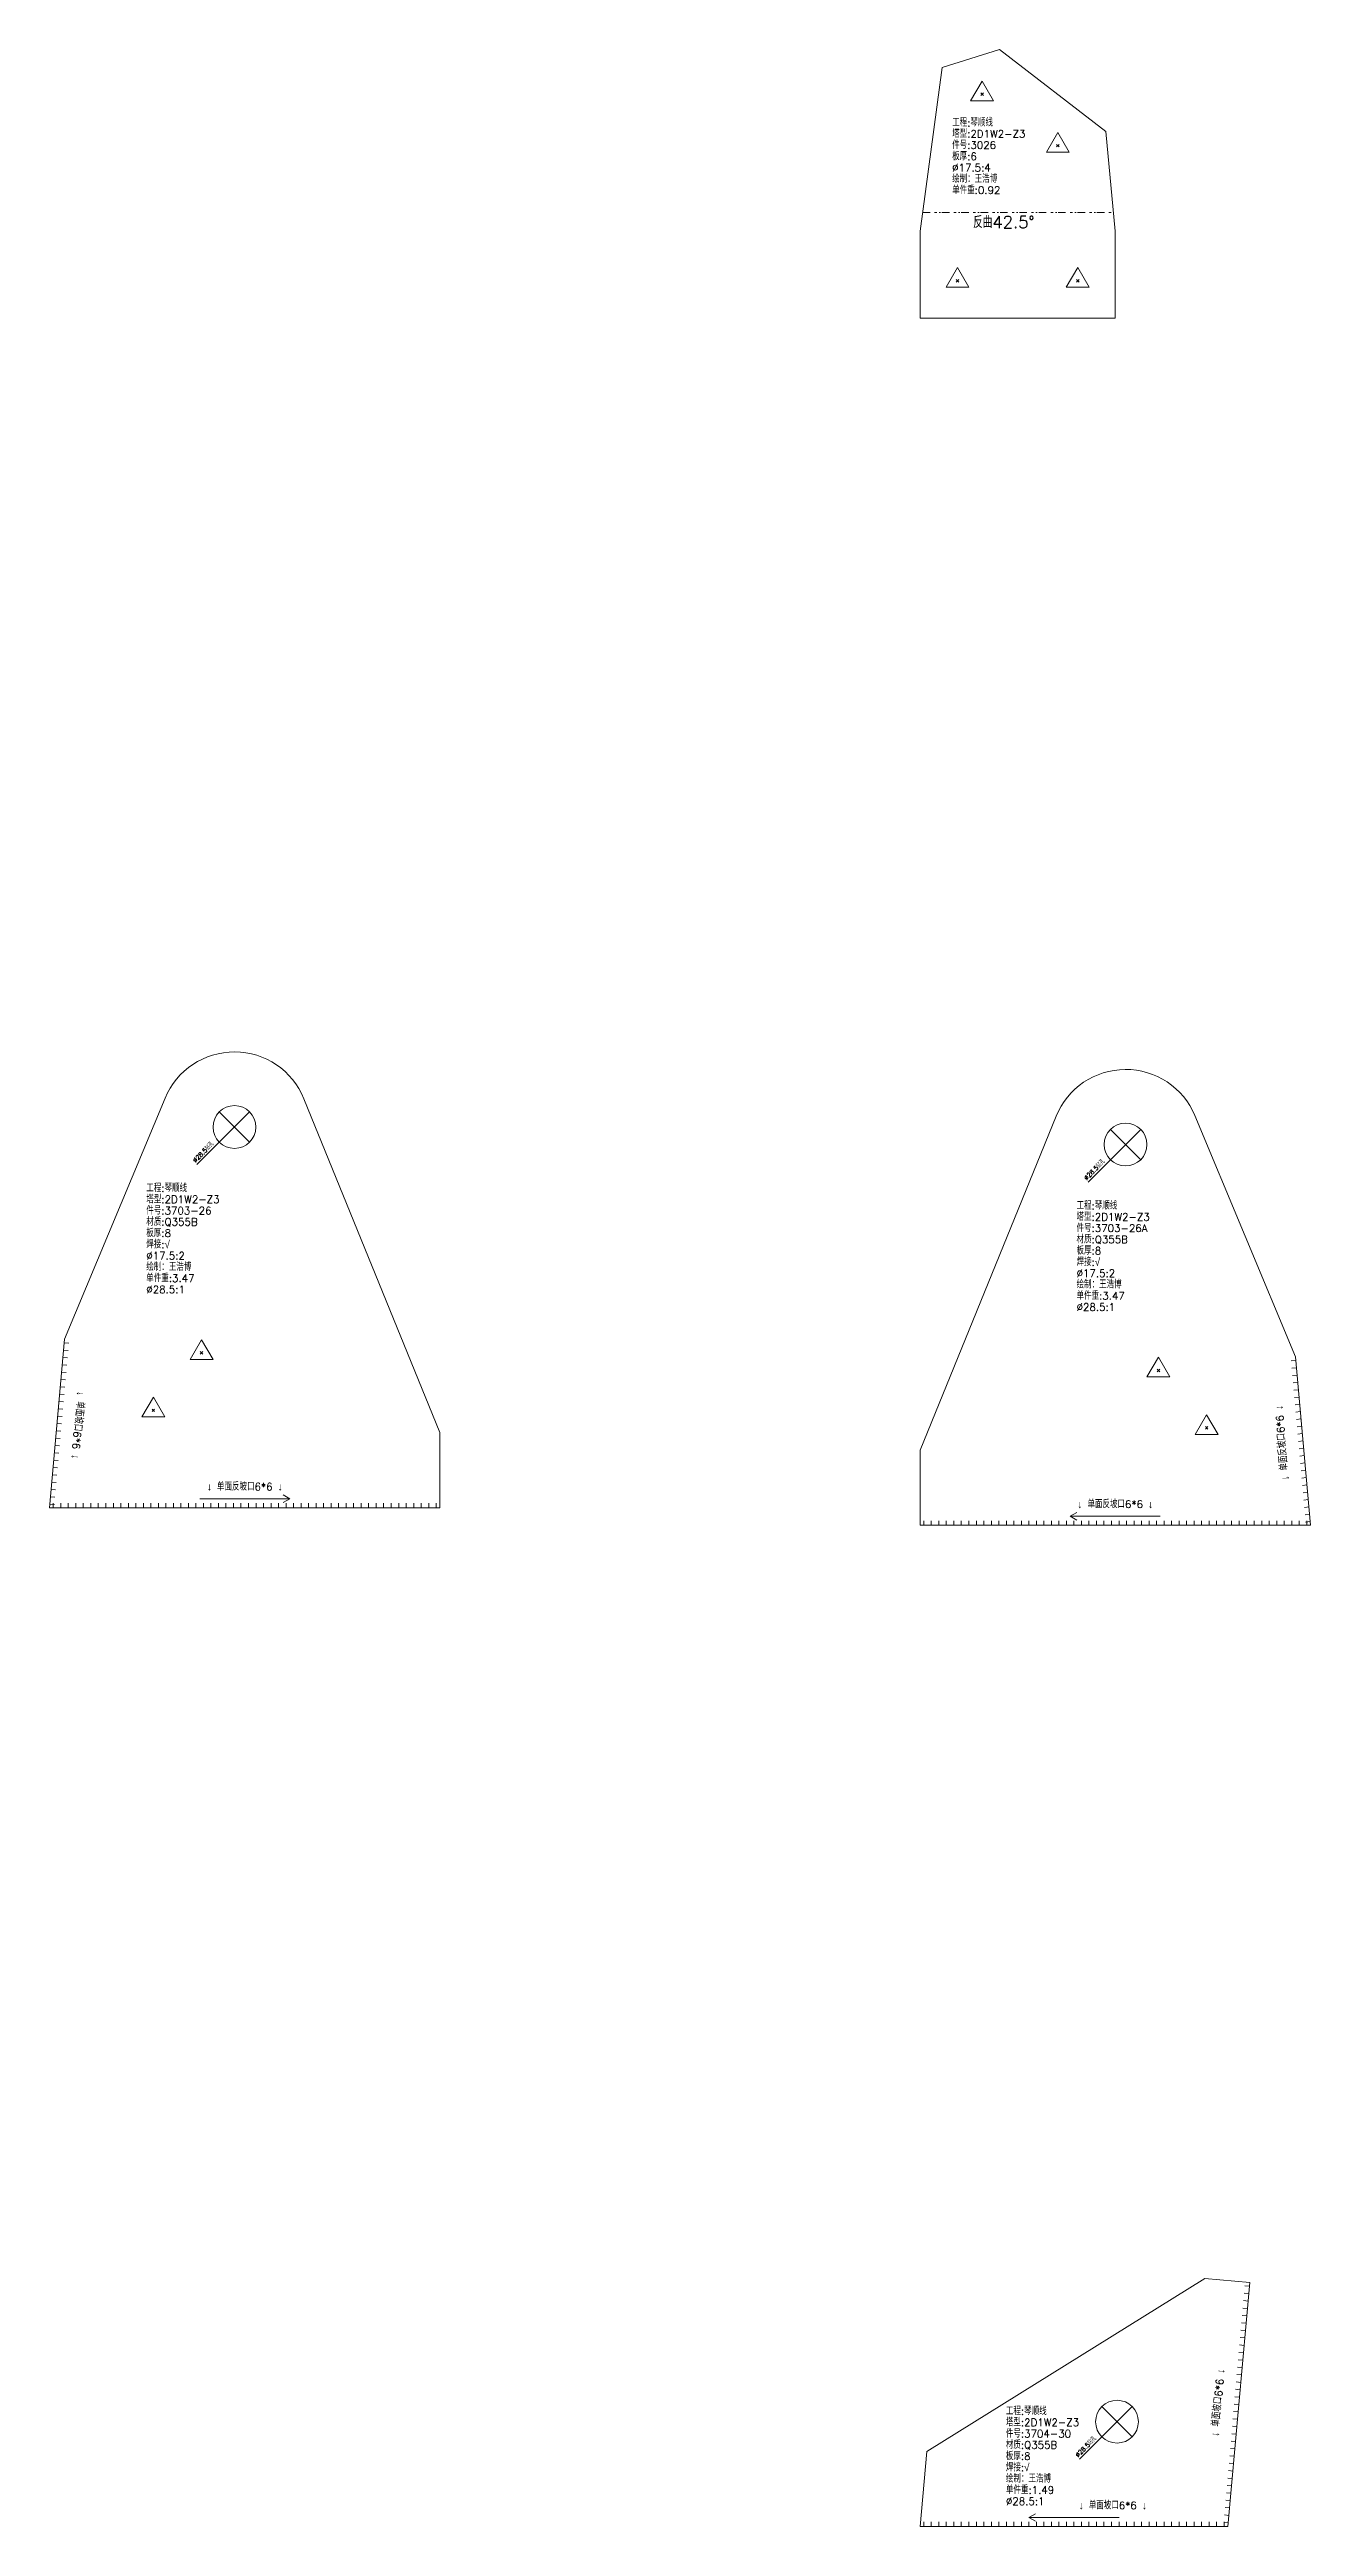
# Model space of a CAD drawing. Extents: x -580 to 8755, y 0 to 14723.
# Drawn here: x -580 to 260, y 1 to 1650 of the extents above; entities that cross this region are included whole.
import ezdxf
from ezdxf.enums import TextEntityAlignment as Align

# ---------------------------------------------------------------- set-up
doc = ezdxf.new("R2010")
doc.units = 0
doc.header["$MEASUREMENT"] = 0
doc.linetypes.add('自定义线型', pattern=[12.9, 5, -3, 1.5, -2, 0.4, -1])
doc.layers.add('1', color=7, linetype='CONTINUOUS', lineweight=25)
doc.styles.get("Standard").update_dxf_attribs({"font": 'simplex.shx', "width": 0.7, "height": 3, "bigfont": 'gbhzfs.shx'})

msp = doc.modelspace()

# ---------------------------------------------------------------- linework, layer by layer
at = {"layer": '1', "color": 7, "linetype": 'Continuous', "lineweight": 18}
for p, q in [((52.98076, 1650.16513), (14.7781, 1638.30959)), ((123.71224, 1595.52577), (52.98076, 1650.16513)), ((14.7781, 1638.30959), (0, 1529.26063)), ((130, 1529.26063), (123.71224, 1595.52577)), ((0, 1529.26063), (0, 1471.26063)), ((130, 1471.26063), (130, 1529.26063)), ((0, 1471.26063), (130, 1471.26063)), ((-502.68332, 952.18738), (-569.5932, 791.74175)), ((-446.45908, 943.01878), (-481.46087, 908.017)), ((-319.65099, 729.53687), (-410.23256, 951.81184)), ((90.58157, 940.13086), (0, 717.85589)), ((249.94221, 780.06077), (183.03233, 940.5064)), ((146.96063, 931.3378), (111.95884, 896.33602)), ((-569.5932, 791.74175), (-579.65099, 679.53687)), ((260, 667.85589), (249.94221, 780.06077)), ((-319.65099, 679.53687), (-319.65099, 729.53687)), ((0, 717.85589), (0, 667.85589)), ((-579.65099, 679.53687), (-319.65099, 679.53687)), ((0, 667.85589), (260, 667.85589)), ((189.6724, 166.44168), (4.46399, 51.21454)), ((219.5526, 163.76329), (189.6724, 166.44168)), ((205, 1.41421), (219.5526, 163.76329)), ((141.25304, 81.23804), (106.25125, 46.23625)), ((4.46399, 51.21454), (0, 1.41421)), ((0, 1.41421), (205, 1.41421))]:
    msp.add_line(p, q, dxfattribs=at)
at = {"layer": '1', "color": 7, "linetype": 'Continuous', "lineweight": 13}
for p, q in [((41.28894, 1629.11291), (33.71144, 1615.98791)), ((33.71144, 1615.98791), (48.86644, 1615.98791)), ((40.41394, 1619.48791), (42.16394, 1621.23791)), ((42.16394, 1619.48791), (40.41394, 1621.23791)), ((48.86644, 1615.98791), (41.28894, 1629.11291)), ((91.7504, 1594.92477), (84.1729, 1581.79977)), ((90.8754, 1585.29977), (92.6254, 1587.04977)), ((92.6254, 1585.29977), (90.8754, 1587.04977)), ((99.3279, 1581.79977), (91.7504, 1594.92477)), ((84.1729, 1581.79977), (99.3279, 1581.79977)), ((25, 1505.01063), (17.4225, 1491.88563)), ((32.5775, 1491.88563), (25, 1505.01063)), ((105, 1505.01063), (97.4225, 1491.88563)), ((112.5775, 1491.88563), (105, 1505.01063)), ((17.4225, 1491.88563), (32.5775, 1491.88563)), ((24.125, 1495.38563), (25.875, 1497.13563)), ((25.875, 1495.38563), (24.125, 1497.13563)), ((97.4225, 1491.88563), (112.5775, 1491.88563)), ((104.125, 1495.38563), (105.875, 1497.13563)), ((105.875, 1495.38563), (104.125, 1497.13563)), ((-466.6101, 922.86776), (-446.4606, 943.01726)), ((-446.4606, 922.86776), (-466.6101, 943.01726)), ((126.80961, 911.18678), (146.95911, 931.33628)), ((146.95911, 911.18678), (126.80961, 931.33628)), ((-570.68644, 779.54557), (-567.69842, 779.27773)), ((-570.24915, 784.42404), (-567.26113, 784.1562)), ((-569.81185, 789.30252), (-566.82383, 789.03468)), ((-478.35404, 791.39276), (-485.93154, 778.26776)), ((-485.93154, 778.26776), (-470.77654, 778.26776)), ((-479.22904, 781.76776), (-477.47904, 783.51776)), ((-477.47904, 781.76776), (-479.22904, 783.51776)), ((-470.77654, 778.26776), (-478.35404, 791.39276)), ((158.70304, 779.71178), (151.12554, 766.58678)), ((166.28054, 766.58678), (158.70304, 779.71178)), ((250.16086, 777.62153), (247.17284, 777.3537)), ((-572.43562, 760.03168), (-569.4476, 759.76384)), ((-571.99833, 764.91015), (-569.01031, 764.64231)), ((-571.56103, 769.78862), (-568.57301, 769.52078)), ((-571.12374, 774.6671), (-568.13572, 774.39926)), ((151.12554, 766.58678), (166.28054, 766.58678)), ((157.82804, 770.08678), (159.57804, 771.83678)), ((159.57804, 770.08678), (157.82804, 771.83678)), ((250.59816, 772.74306), (247.61014, 772.47522)), ((251.03545, 767.86459), (248.04743, 767.59675)), ((251.47275, 762.98612), (248.48473, 762.71828)), ((-573.74751, 745.39626), (-570.75949, 745.12842)), ((-573.31021, 750.27473), (-570.32219, 750.00689)), ((-572.87292, 755.15321), (-569.8849, 754.88537)), ((-510.52389, 753.1163), (-518.10139, 739.9913)), ((-511.39889, 743.4913), (-509.64889, 745.2413)), ((-509.64889, 743.4913), (-511.39889, 745.2413)), ((-502.94639, 739.9913), (-510.52389, 753.1163)), ((251.91004, 758.10764), (248.92202, 757.8398)), ((252.34734, 753.22917), (249.35932, 752.96133)), ((252.78463, 748.3507), (249.79661, 748.08286)), ((253.22193, 743.47222), (250.23391, 743.20439)), ((-575.49669, 725.88237), (-572.50867, 725.61453)), ((-575.05939, 730.76084), (-572.07137, 730.493)), ((-574.6221, 735.63931), (-571.63408, 735.37147)), ((-574.1848, 740.51779), (-571.19678, 740.24995)), ((-518.10139, 739.9913), (-502.94639, 739.9913)), ((190.87289, 741.43533), (183.29539, 728.31033)), ((183.29539, 728.31033), (198.45039, 728.31033)), ((189.99789, 731.81033), (191.74789, 733.56033)), ((191.74789, 731.81033), (189.99789, 733.56033)), ((198.45039, 728.31033), (190.87289, 741.43533)), ((253.65922, 738.59375), (250.6712, 738.32591)), ((254.09652, 733.71528), (251.1085, 733.44744)), ((254.53381, 728.83681), (251.54579, 728.56897)), ((-576.80857, 711.24695), (-573.82055, 710.97911)), ((-576.37128, 716.12542), (-573.38326, 715.85758)), ((-575.93398, 721.00389), (-572.94596, 720.73606)), ((254.97111, 723.95833), (251.98309, 723.69049)), ((255.4084, 719.07986), (252.42038, 718.81202)), ((255.8457, 714.20139), (252.85768, 713.93355)), ((256.28299, 709.32291), (253.29497, 709.05507)), ((-578.12046, 696.61153), (-575.13244, 696.34369)), ((-577.68316, 701.49), (-574.69514, 701.22216)), ((-577.24587, 706.36848), (-574.25785, 706.10064)), ((256.72029, 704.44444), (253.73227, 704.1766)), ((257.15758, 699.56597), (254.16956, 699.29813)), ((257.59488, 694.68749), (254.60686, 694.41966)), ((-579.43234, 681.97611), (-576.44432, 681.70827)), ((-578.99505, 686.85458), (-576.00703, 686.58674)), ((-578.55775, 691.73306), (-575.56973, 691.46522)), ((-577.15099, 679.53687), (-577.15099, 682.53687)), ((-572.15099, 679.53687), (-572.15099, 682.53687)), ((-567.15099, 679.53687), (-567.15099, 682.53687)), ((-562.15099, 679.53687), (-562.15099, 682.53687)), ((-557.15099, 679.53687), (-557.15099, 682.53687)), ((-552.15099, 679.53687), (-552.15099, 682.53687)), ((-547.15099, 679.53687), (-547.15099, 682.53687)), ((-542.15099, 679.53687), (-542.15099, 682.53687)), ((-537.15099, 679.53687), (-537.15099, 682.53687)), ((-532.15099, 679.53687), (-532.15099, 682.53687)), ((-527.15099, 679.53687), (-527.15099, 682.53687)), ((-522.15099, 679.53687), (-522.15099, 682.53687)), ((-517.15099, 679.53687), (-517.15099, 682.53687)), ((-512.15099, 679.53687), (-512.15099, 682.53687)), ((-507.15099, 679.53687), (-507.15099, 682.53687)), ((-502.15099, 679.53687), (-502.15099, 682.53687)), ((-497.15099, 679.53687), (-497.15099, 682.53687)), ((-492.15099, 679.53687), (-492.15099, 682.53687)), ((-487.15099, 679.53687), (-487.15099, 682.53687)), ((-482.15099, 679.53687), (-482.15099, 682.53687)), ((-479.65099, 685.53687), (-419.65099, 685.53687)), ((-477.15099, 679.53687), (-477.15099, 682.53687)), ((-472.15099, 679.53687), (-472.15099, 682.53687)), ((-467.15099, 679.53687), (-467.15099, 682.53687)), ((-462.15099, 679.53687), (-462.15099, 682.53687)), ((-457.15099, 679.53687), (-457.15099, 682.53687)), ((-452.15099, 679.53687), (-452.15099, 682.53687)), ((-447.15099, 679.53687), (-447.15099, 682.53687)), ((-442.15099, 679.53687), (-442.15099, 682.53687)), ((-437.15099, 679.53687), (-437.15099, 682.53687)), ((-432.15099, 679.53687), (-432.15099, 682.53687)), ((-427.15099, 679.53687), (-427.15099, 682.53687)), ((-423.98112, 688.03687), (-419.65099, 685.53687)), ((-423.98112, 683.03687), (-419.65099, 685.53687)), ((-422.15099, 679.53687), (-422.15099, 682.53687)), ((-417.15099, 679.53687), (-417.15099, 682.53687)), ((-412.15099, 679.53687), (-412.15099, 682.53687)), ((-407.15099, 679.53687), (-407.15099, 682.53687)), ((-402.15099, 679.53687), (-402.15099, 682.53687)), ((-397.15099, 679.53687), (-397.15099, 682.53687)), ((-392.15099, 679.53687), (-392.15099, 682.53687)), ((-387.15099, 679.53687), (-387.15099, 682.53687)), ((-382.15099, 679.53687), (-382.15099, 682.53687)), ((-377.15099, 679.53687), (-377.15099, 682.53687)), ((-372.15099, 679.53687), (-372.15099, 682.53687)), ((-367.15099, 679.53687), (-367.15099, 682.53687)), ((-362.15099, 679.53687), (-362.15099, 682.53687)), ((-357.15099, 679.53687), (-357.15099, 682.53687)), ((-352.15099, 679.53687), (-352.15099, 682.53687)), ((-347.15099, 679.53687), (-347.15099, 682.53687)), ((-342.15099, 679.53687), (-342.15099, 682.53687)), ((-337.15099, 679.53687), (-337.15099, 682.53687)), ((-332.15099, 679.53687), (-332.15099, 682.53687)), ((-327.15099, 679.53687), (-327.15099, 682.53687)), ((-322.15099, 679.53687), (-322.15099, 682.53687)), ((104.33013, 676.35589), (100, 673.85589)), ((258.03217, 689.80902), (255.04415, 689.54118)), ((258.46947, 684.93055), (255.48145, 684.66271)), ((258.90676, 680.05208), (255.91874, 679.78424)), ((2.5, 667.85589), (2.5, 670.85589)), ((7.5, 667.85589), (7.5, 670.85589)), ((12.5, 667.85589), (12.5, 670.85589)), ((17.5, 667.85589), (17.5, 670.85589)), ((22.5, 667.85589), (22.5, 670.85589)), ((27.5, 667.85589), (27.5, 670.85589)), ((32.5, 667.85589), (32.5, 670.85589)), ((37.5, 667.85589), (37.5, 670.85589)), ((42.5, 667.85589), (42.5, 670.85589)), ((47.5, 667.85589), (47.5, 670.85589)), ((52.5, 667.85589), (52.5, 670.85589)), ((57.5, 667.85589), (57.5, 670.85589)), ((62.5, 667.85589), (62.5, 670.85589)), ((67.5, 667.85589), (67.5, 670.85589)), ((72.5, 667.85589), (72.5, 670.85589)), ((77.5, 667.85589), (77.5, 670.85589)), ((82.5, 667.85589), (82.5, 670.85589)), ((87.5, 667.85589), (87.5, 670.85589)), ((92.5, 667.85589), (92.5, 670.85589)), ((97.5, 667.85589), (97.5, 670.85589)), ((160, 673.85589), (100, 673.85589)), ((104.33013, 671.35589), (100, 673.85589)), ((102.5, 667.85589), (102.5, 670.85589)), ((107.5, 667.85589), (107.5, 670.85589)), ((112.5, 667.85589), (112.5, 670.85589)), ((117.5, 667.85589), (117.5, 670.85589)), ((122.5, 667.85589), (122.5, 670.85589)), ((127.5, 667.85589), (127.5, 670.85589)), ((132.5, 667.85589), (132.5, 670.85589)), ((137.5, 667.85589), (137.5, 670.85589)), ((142.5, 667.85589), (142.5, 670.85589)), ((147.5, 667.85589), (147.5, 670.85589)), ((152.5, 667.85589), (152.5, 670.85589)), ((157.5, 667.85589), (157.5, 670.85589)), ((162.5, 667.85589), (162.5, 670.85589)), ((167.5, 667.85589), (167.5, 670.85589)), ((172.5, 667.85589), (172.5, 670.85589)), ((177.5, 667.85589), (177.5, 670.85589)), ((182.5, 667.85589), (182.5, 670.85589)), ((187.5, 667.85589), (187.5, 670.85589)), ((192.5, 667.85589), (192.5, 670.85589)), ((197.5, 667.85589), (197.5, 670.85589)), ((202.5, 667.85589), (202.5, 670.85589)), ((207.5, 667.85589), (207.5, 670.85589)), ((212.5, 667.85589), (212.5, 670.85589)), ((217.5, 667.85589), (217.5, 670.85589)), ((222.5, 667.85589), (222.5, 670.85589)), ((227.5, 667.85589), (227.5, 670.85589)), ((232.5, 667.85589), (232.5, 670.85589)), ((237.5, 667.85589), (237.5, 670.85589)), ((242.5, 667.85589), (242.5, 670.85589)), ((247.5, 667.85589), (247.5, 670.85589)), ((252.5, 667.85589), (252.5, 670.85589)), ((259.34406, 675.1736), (256.35604, 674.90576)), ((259.78135, 670.29513), (256.79333, 670.02729)), ((257.5, 667.85589), (257.5, 670.85589)), ((218.45013, 151.46412), (215.46211, 151.73195)), ((218.89112, 156.38378), (215.9031, 156.65162)), ((219.3321, 161.30345), (216.34408, 161.57129)), ((216.68618, 131.78544), (213.69816, 132.05328)), ((217.12716, 136.70511), (214.13915, 136.97295)), ((217.56815, 141.62478), (214.58013, 141.89262)), ((218.00914, 146.54445), (215.02112, 146.81229)), ((215.36321, 117.02643), (212.37519, 117.29427)), ((215.8042, 121.9461), (212.81618, 122.21394)), ((216.24519, 126.86577), (213.25717, 127.13361)), ((214.04025, 102.26743), (211.05223, 102.53527)), ((214.48124, 107.1871), (211.49322, 107.45493)), ((214.92223, 112.10676), (211.93421, 112.3746)), ((212.2763, 82.58875), (209.28828, 82.85659)), ((212.71729, 87.50842), (209.72927, 87.77626)), ((213.15827, 92.42809), (210.17025, 92.69593)), ((213.59926, 97.34776), (210.61124, 97.6156)), ((121.10202, 61.08702), (141.25152, 81.23652)), ((141.25152, 61.08702), (121.10202, 81.23652)), ((210.95334, 67.82974), (207.96532, 68.09758)), ((211.39432, 72.74941), (208.4063, 73.01725)), ((211.83531, 77.66908), (208.84729, 77.93692)), ((209.63037, 53.07074), (206.64235, 53.33858)), ((210.07136, 57.99041), (207.08334, 58.25825)), ((210.51235, 62.91008), (207.52433, 63.17791)), ((207.86642, 33.39206), (204.8784, 33.6599)), ((208.30741, 38.31173), (205.31939, 38.57957)), ((208.7484, 43.2314), (205.76038, 43.49924)), ((209.18938, 48.15107), (206.20136, 48.41891)), ((206.54346, 18.63305), (203.55544, 18.90089)), ((206.98445, 23.55272), (203.99643, 23.82056)), ((207.42543, 28.47239), (204.43741, 28.74023)), ((2.5, 1.41421), (2.5, 4.41421)), ((7.5, 1.41421), (7.5, 4.41421)), ((12.5, 1.41421), (12.5, 4.41421)), ((17.5, 1.41421), (17.5, 4.41421)), ((22.5, 1.41421), (22.5, 4.41421)), ((27.5, 1.41421), (27.5, 4.41421)), ((32.5, 1.41421), (32.5, 4.41421)), ((37.5, 1.41421), (37.5, 4.41421)), ((42.5, 1.41421), (42.5, 4.41421)), ((47.5, 1.41421), (47.5, 4.41421)), ((52.5, 1.41421), (52.5, 4.41421)), ((57.5, 1.41421), (57.5, 4.41421)), ((62.5, 1.41421), (62.5, 4.41421)), ((67.5, 1.41421), (67.5, 4.41421)), ((76.83013, 9.91421), (72.5, 7.41421)), ((132.5, 7.41421), (72.5, 7.41421)), ((76.83013, 4.91421), (72.5, 7.41421)), ((72.5, 1.41421), (72.5, 4.41421)), ((77.5, 1.41421), (77.5, 4.41421)), ((82.5, 1.41421), (82.5, 4.41421)), ((87.5, 1.41421), (87.5, 4.41421)), ((92.5, 1.41421), (92.5, 4.41421)), ((97.5, 1.41421), (97.5, 4.41421)), ((102.5, 1.41421), (102.5, 4.41421)), ((107.5, 1.41421), (107.5, 4.41421)), ((112.5, 1.41421), (112.5, 4.41421)), ((117.5, 1.41421), (117.5, 4.41421)), ((122.5, 1.41421), (122.5, 4.41421)), ((127.5, 1.41421), (127.5, 4.41421)), ((132.5, 1.41421), (132.5, 4.41421)), ((137.5, 1.41421), (137.5, 4.41421)), ((142.5, 1.41421), (142.5, 4.41421)), ((147.5, 1.41421), (147.5, 4.41421)), ((152.5, 1.41421), (152.5, 4.41421)), ((157.5, 1.41421), (157.5, 4.41421)), ((162.5, 1.41421), (162.5, 4.41421)), ((167.5, 1.41421), (167.5, 4.41421)), ((172.5, 1.41421), (172.5, 4.41421)), ((177.5, 1.41421), (177.5, 4.41421)), ((182.5, 1.41421), (182.5, 4.41421)), ((187.5, 1.41421), (187.5, 4.41421)), ((192.5, 1.41421), (192.5, 4.41421)), ((197.5, 1.41421), (197.5, 4.41421)), ((205.22049, 3.87405), (202.23247, 4.14189)), ((202.5, 1.41421), (202.5, 4.41421)), ((205.66148, 8.79372), (202.67346, 9.06156)), ((206.10247, 13.71339), (203.11445, 13.98123))]:
    msp.add_line(p, q, dxfattribs=at)
at = {"layer": '1', "color": 190, "linetype": '自定义线型', "lineweight": 13}
msp.add_line((1.67174, 1541.59653), (128.82947, 1541.59653), dxfattribs=at)
at = {"layer": '1', "color": 7, "linetype": 'Continuous', "lineweight": 13}
for centre in [(-456.53535, 932.94251), (136.88436, 921.26153), (131.17677, 71.16177)]:
    msp.add_circle(centre, 14.25, dxfattribs=at)
at = {"layer": '1', "color": 7, "linetype": 'Continuous', "lineweight": 18}
for centre, start, end in [((-456.53535, 932.94251), 22.17189499, 157.36262816), ((136.88436, 921.26153), 22.63737081, 157.82810399)]:
    msp.add_arc(centre, 50, start, end, dxfattribs=at)

# ---------------------------------------------------------------- texts
for s, p in [('工程:琴顺线', (21.40426, 1597.52867)), ('件号:3026', (21.40426, 1582.52867)), ('塔型:2D1W2-Z3', (21.40426, 1590.02867)), ('板厚:6', (21.40426, 1575.02867)), ('绘制：王浩博', (21.40426, 1560.02867)), ('%%c17.5:4', (21.40426, 1567.52867)), ('单件重:0.92', (21.40426, 1552.52867)), ('工程:琴顺线', (-515.20641, 888.2679)), ('件号:3703-26', (-515.20641, 873.2679)), ('塔型:2D1W2-Z3', (-515.20641, 880.7679)), ('塔型:2D1W2-Z3', (104.22394, 869.08692)), ('工程:琴顺线', (104.22394, 876.58692)), ('材质:Q355B', (-515.20641, 865.7679)), ('板厚:8', (-515.20641, 858.2679)), ('焊接:√', (-515.20641, 850.7679)), ('材质:Q355B', (104.22394, 854.08692)), ('件号:3703-26A', (104.22394, 861.58692)), ('绘制：王浩博', (-515.20641, 835.7679)), ('%%c17.5:2', (-515.20641, 843.2679)), ('板厚:8', (104.22394, 846.58692)), ('焊接:√', (104.22394, 839.08692)), ('单件重:3.47', (-515.20641, 828.2679)), ('%%c28.5:1', (-515.20641, 820.7679)), ('绘制：王浩博', (104.22394, 824.08692)), ('%%c17.5:2', (104.22394, 831.58692)), ('单件重:3.47', (104.22394, 816.58692)), ('%%c28.5:1', (104.22394, 809.08692)), ('件号:3704-30', (57.18056, 59.17343)), ('塔型:2D1W2-Z3', (57.18056, 66.67343)), ('工程:琴顺线', (57.18056, 74.17343)), ('材质:Q355B', (57.18056, 51.67343)), ('板厚:8', (57.18056, 44.17343)), ('绘制：王浩博', (57.18056, 29.17343)), ('焊接:√', (57.18056, 36.67343)), ('单件重:1.49', (57.18056, 21.67343)), ('%%c28.5:1', (57.18056, 14.17343))]:
    msp.add_text(s, height=5, dxfattribs=at).set_placement(p, align=Align.BOTTOM_LEFT)
at = {"layer": '1', "color": 7, "linetype": 'Continuous', "lineweight": 13}
msp.add_text('反曲42.5%%d', height=8, dxfattribs=at).set_placement((55.86574, 1528.91742), align=Align.BOTTOM_CENTER)
at = {"layer": '1', "color": 7, "linetype": 'Continuous', "lineweight": 18}
for p in [(-481.81442, 908.37055), (111.60529, 896.68957), (105.8977, 46.58981)]:
    msp.add_text('%%c28.5钻孔', height=3, rotation=45, dxfattribs=at).set_placement(p, align=Align.BOTTOM_LEFT)
for s, rotation, p in [('↓ 单面坡口6*6 ↓', 265, (-564.66203, 734.74652)), ('↓ 单面反坡口6*6 ↓', 95, (245.01104, 723.06554)), ('↓ 单面坡口6*6 ↓', 85, (202.31623, 83.48155))]:
    msp.add_text(s, height=5, rotation=rotation, dxfattribs=at).set_placement(p, align=Align.BOTTOM_CENTER)
for s, p in [('↓ 单面反坡口6*6 ↓', (-449.65099, 689.53687)), ('↓ 单面反坡口6*6 ↓', (130, 677.85589)), ('↓ 单面坡口6*6 ↓', (128.35801, 11.41421))]:
    msp.add_text(s, height=5, dxfattribs=at).set_placement(p, align=Align.BOTTOM_CENTER)

doc.saveas('drawing.dxf')
